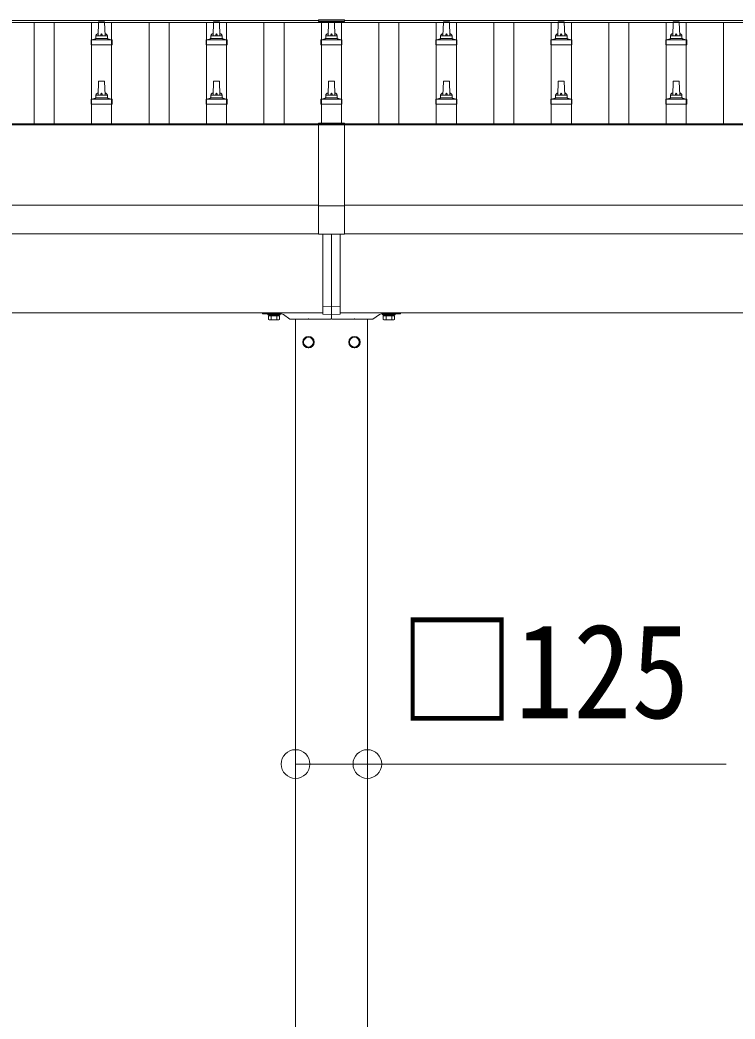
# Model space of a CAD drawing. Units: millimetres at full size, sheet at 1:50; details may follow other scales. Extents: x -14053 to 14053, y -9700 to 9700.
# Drawn here: x -7097 to -5853, y -722 to 1018 of the extents above; entities that cross this region are included whole.
import ezdxf
from ezdxf.enums import TextEntityAlignment as Align

# ---------------------------------------------------------------- set-up
doc = ezdxf.new("R2010")
doc.units = ezdxf.units.MM
doc.header["$LTSCALE"] = 50
doc.header["$PDMODE"] = 32
doc.header["$PDSIZE"] = 50
for name, color, linetype, lineweight in [('0-2_TEXT1', 4, 'Continuous', 9), ('0-5_ELV2', 5, 'Continuous', 5), ('0-8_TABLE1', 6, 'Continuous', 9)]:
    doc.layers.add(name, color=color, linetype=linetype, lineweight=lineweight)
doc.styles.add('ＭＳ ゴシック', font='')
doc.styles.get('ＭＳ ゴシック').set_extended_font_data('MS Gothic')

msp = doc.modelspace()

# ---------------------------------------------------------------- linework, layer by layer
at = {"layer": '0-2_TEXT1'}
for p, q in [((-11977.97, 1017.29), (-6577.47, 1017.29)), ((-11977.97, 1013.7), (-6554.97, 1013.7)), ((-6532.47, 1018.29), (-6577.47, 1018.29)), ((-6577.47, 1018.29), (-6577.47, 1015.44)), ((-6532.47, 1016.44), (-6577.47, 1016.44)), ((-6532.47, 1015.44), (-6577.47, 1015.44)), ((-3531.97, 1013.7), (-6554.97, 1013.7)), ((-6532.47, 1018.29), (-6532.47, 1015.44)), ((-3531.97, 1017.29), (-6532.47, 1017.29)), ((-11975.97, 837.68), (-6577.47, 837.68)), ((-11975.97, 835.79), (-6554.97, 835.79)), ((-6532.47, 838.64), (-6577.47, 838.64)), ((-6577.47, 838.64), (-6577.47, 645.06)), ((-6532.47, 836.76), (-6577.47, 836.76)), ((-3533.97, 835.79), (-6575.97, 835.79)), ((-6532.47, 838.64), (-6532.47, 645.06)), ((-3533.97, 837.68), (-6532.47, 837.68)), ((-6577.47, 695.9), (-11975.97, 695.9)), ((-6577.47, 694.37), (-6532.47, 694.37)), ((-6532.47, 695.9), (-3533.97, 695.9)), ((-11975.97, 646.08), (-6577.47, 646.08)), ((-6577.47, 645.06), (-6532.47, 645.06)), ((-6569.97, 518.52), (-6569.97, 645.06)), ((-6554.97, 519.18), (-6554.97, 645.06)), ((-6539.97, 518.52), (-6539.97, 645.06)), ((-3533.97, 646.08), (-6532.47, 646.08)), ((-6569.97, 508.18), (-11850.97, 508.18)), ((-6674.97, 508.18), (-6674.97, 507.18)), ((-6673.97, 506.18), (-6655.64, 506.18)), ((-6665.97, 504.58), (-6665.97, 506.18)), ((-6665.97, 506.18), (-6643.97, 506.18)), ((-6654.3, 506.18), (-6641.84, 506.18)), ((-6643.97, 506.18), (-6643.97, 504.58)), ((-6638.43, 505.11), (-6627.23, 497.35)), ((-6569.97, 518.52), (-6554.97, 519.18)), ((-6569.97, 505.83), (-6569.97, 518.52)), ((-6554.97, 498.18), (-6554.97, 508.18)), ((-6539.97, 505.83), (-6554.97, 505.18)), ((-6539.97, 508.18), (-3658.97, 508.18)), ((-6471.51, 505.11), (-6482.71, 497.35)), ((-6455.64, 506.18), (-6468.09, 506.18)), ((-6465.97, 506.18), (-6465.97, 504.58)), ((-6443.97, 506.18), (-6465.97, 506.18)), ((-6435.97, 506.18), (-6454.3, 506.18)), ((-6443.97, 504.58), (-6443.97, 506.18)), ((-6434.97, 508.18), (-6434.97, 507.18)), ((-6643.97, 504.58), (-6665.97, 504.58)), ((-6645.15, 502.78), (-6664.78, 502.78)), ((-6664.78, 502.78), (-6664.78, 496.53)), ((-6663.47, 495.78), (-6664.78, 496.53)), ((-6663.57, 504.58), (-6646.37, 504.58)), ((-6663.57, 502.78), (-6663.57, 504.58)), ((-6646.37, 502.78), (-6663.57, 502.78)), ((-6646.47, 495.78), (-6663.47, 495.78)), ((-6659.88, 502.78), (-6659.88, 496.53)), ((-6650.06, 502.78), (-6650.06, 496.53)), ((-6646.47, 495.78), (-6645.15, 496.53)), ((-6646.37, 504.58), (-6646.37, 502.78)), ((-6645.15, 502.78), (-6645.15, 496.53)), ((-6595.64, 497.18), (-6626.66, 497.18)), ((-6617.47, -2346.82), (-6617.47, 497.18)), ((-6555.97, 497.18), (-6594.3, 497.18)), ((-6553.97, 497.18), (-6515.64, 497.18)), ((-6514.3, 497.18), (-6483.28, 497.18)), ((-6492.47, 497.18), (-6492.47, -2346.82)), ((-6465.97, 504.58), (-6443.97, 504.58)), ((-6464.78, 502.78), (-6445.15, 502.78)), ((-6464.78, 502.78), (-6464.78, 496.53)), ((-6463.47, 495.78), (-6464.78, 496.53)), ((-6446.37, 504.58), (-6463.57, 504.58)), ((-6463.57, 504.58), (-6463.57, 502.78)), ((-6463.57, 502.78), (-6446.37, 502.78)), ((-6463.47, 495.78), (-6446.47, 495.78)), ((-6459.88, 502.78), (-6459.88, 496.53)), ((-6450.06, 502.78), (-6450.06, 496.53)), ((-6446.47, 495.78), (-6445.15, 496.53)), ((-6446.37, 502.78), (-6446.37, 504.58)), ((-6445.15, 502.78), (-6445.15, 496.53)), ((-6594.97, 466.99), (-6603.47, 462.08)), ((-6603.47, 462.08), (-6603.47, 452.27)), ((-6586.47, 462.08), (-6594.97, 466.99)), ((-6586.47, 452.27), (-6586.47, 462.08)), ((-6586.37, 457.43), (-6586.47, 457.43)), ((-6586.37, 456.93), (-6586.47, 456.93)), ((-6523.57, 457.43), (-6523.47, 457.43)), ((-6523.57, 456.93), (-6523.47, 456.93)), ((-6523.47, 462.08), (-6514.97, 466.99)), ((-6523.47, 452.27), (-6523.47, 462.08)), ((-6514.97, 466.99), (-6506.47, 462.08)), ((-6506.47, 462.08), (-6506.47, 452.27)), ((-6603.47, 452.27), (-6594.97, 447.36)), ((-6594.97, 447.36), (-6586.47, 452.27)), ((-6514.97, 447.36), (-6523.47, 452.27)), ((-6506.47, 452.27), (-6514.97, 447.36))]:
    msp.add_line(p, q, dxfattribs=at)
for points in [[(-6569.97, 505.83), (-6554.97, 505.18), (-6554.97, 519.18)], [(-6539.97, 505.83), (-6539.97, 518.52), (-6554.97, 519.18)]]:
    msp.add_lwpolyline(points, dxfattribs=at)
for centre, radius in [((-6594.97, 457.18), 10), ((-6594.97, 457.18), 8.5), ((-6514.97, 457.18), 10), ((-6514.97, 457.18), 8.5)]:
    msp.add_circle(centre, radius, dxfattribs=at)
for centre, radius, start, end in [((-6673.97, 507.18), 1, 180, 270), ((-6655.64, 506.38), 0.2, 270, 343.39845), ((-6654.97, 506.18), 0.5, 16.60155, 163.39845), ((-6654.3, 506.38), 0.2, 196.60155, 270), ((-6641.84, 500.18), 6, 55.30485, 90), ((-6468.09, 500.18), 6, 90, 124.69515), ((-6455.64, 506.38), 0.2, 270, 343.39845), ((-6454.97, 506.18), 0.5, 16.60155, 163.39845), ((-6454.3, 506.38), 0.2, 196.60155, 270), ((-6435.97, 507.18), 1, 270, 0), ((-6662.33, 500.12), 4.34, 235.61575, 304.38425), ((-6654.97, 512.02), 16.24, 252.41205, 287.58795), ((-6647.61, 500.12), 4.34, 235.61575, 304.38425), ((-6626.66, 498.18), 1, 235.30485, 270), ((-6595.64, 497.38), 0.2, 270, 343.39845), ((-6594.97, 497.18), 0.5, 16.60155, 163.39845), ((-6594.3, 497.38), 0.2, 196.60155, 270), ((-6555.97, 498.18), 1, 270, 0), ((-6553.97, 498.18), 1, 180, 270), ((-6515.64, 497.38), 0.2, 270, 343.39845), ((-6514.97, 497.18), 0.5, 16.60155, 163.39845), ((-6514.3, 497.38), 0.2, 196.60155, 270), ((-6483.28, 498.18), 1, 270, 304.69515), ((-6462.33, 500.12), 4.34, 235.61575, 304.38425), ((-6454.97, 512.02), 16.24, 252.41205, 287.58795), ((-6447.61, 500.12), 4.34, 235.61575, 304.38425), ((-6594.97, 457.18), 8.6, 171.25399, 188.74601), ((-6594.97, 457.18), 8.6, 111.25399, 128.74601), ((-6594.97, 457.18), 8.6, 51.25399, 68.74601), ((-6594.97, 457.18), 8.6, 1.66581, 8.74601), ((-6594.97, 457.18), 8.6, 351.25399, 358.33419), ((-6514.97, 457.18), 8.6, 171.25399, 178.33419), ((-6514.97, 457.18), 8.6, 181.66581, 188.74601), ((-6514.97, 457.18), 8.6, 111.25399, 128.74601), ((-6514.97, 457.18), 8.6, 51.25399, 68.74601), ((-6514.97, 457.18), 8.6, 351.25399, 8.74601), ((-6594.97, 457.18), 8.6, 231.25399, 248.74601), ((-6594.97, 457.18), 8.6, 291.25399, 308.74601), ((-6514.97, 457.18), 8.6, 231.25399, 248.74601), ((-6514.97, 457.18), 8.6, 291.25399, 308.74601)]:
    msp.add_arc(centre, radius, start, end, dxfattribs=at)
at = {"layer": '0-5_ELV2', "color": 4, "lineweight": 9}
for p, q in [((-7072.47, 837.68), (-7072.47, 1013.7)), ((-7037.47, 837.68), (-7037.47, 1013.7)), ((-6972.47, 837.68), (-6972.47, 1013.7)), ((-6937.47, 837.68), (-6937.47, 1013.7)), ((-6872.47, 837.68), (-6872.47, 1013.7)), ((-6837.47, 837.68), (-6837.47, 1013.7)), ((-6772.47, 837.68), (-6772.47, 1013.7)), ((-6737.47, 837.68), (-6737.47, 1013.7)), ((-6672.47, 837.68), (-6672.47, 1013.7)), ((-6637.47, 837.68), (-6637.47, 1013.7)), ((-6572.47, 838.64), (-6572.47, 1013.7)), ((-6537.47, 838.64), (-6537.47, 1013.7)), ((-6472.47, 837.68), (-6472.47, 1013.7)), ((-6437.47, 837.68), (-6437.47, 1013.7)), ((-6372.47, 837.68), (-6372.47, 1013.7)), ((-6337.47, 837.68), (-6337.47, 1013.7)), ((-6272.47, 837.68), (-6272.47, 1013.7)), ((-6237.47, 837.68), (-6237.47, 1013.7)), ((-6172.47, 837.68), (-6172.47, 1013.7)), ((-6137.47, 837.68), (-6137.47, 1013.7)), ((-6072.47, 837.68), (-6072.47, 1013.7)), ((-6037.47, 837.68), (-6037.47, 1013.7)), ((-5972.47, 837.68), (-5972.47, 1013.7)), ((-5937.47, 837.68), (-5937.47, 1013.7)), ((-5872.47, 837.68), (-5872.47, 1013.7))]:
    msp.add_line(p, q, dxfattribs=at)
at = {"layer": '0-5_ELV2'}
for p, q in [((-6960.97, 990.77), (-6960.24, 1014.29)), ((-6959.24, 1015.27), (-6950.7, 1015.27)), ((-6949.7, 1014.29), (-6948.97, 990.77)), ((-6760.97, 990.77), (-6760.24, 1014.29)), ((-6759.24, 1015.27), (-6750.7, 1015.27)), ((-6749.7, 1014.29), (-6748.97, 990.77)), ((-6560.97, 990.77), (-6560.24, 1014.29)), ((-6559.24, 1015.27), (-6550.7, 1015.27)), ((-6554.97, 1015.44), (-6554.97, 1013.7)), ((-6549.7, 1014.29), (-6548.97, 990.77)), ((-6360.24, 1014.29), (-6360.97, 990.77)), ((-6350.7, 1015.27), (-6359.24, 1015.27)), ((-6348.97, 990.77), (-6349.7, 1014.29)), ((-6160.24, 1014.29), (-6160.97, 990.77)), ((-6150.7, 1015.27), (-6159.24, 1015.27)), ((-6148.97, 990.77), (-6149.7, 1014.29)), ((-5960.24, 1014.29), (-5960.97, 990.77)), ((-5950.7, 1015.27), (-5959.24, 1015.27)), ((-5948.97, 990.77), (-5949.7, 1014.29)), ((-6973.22, 975.27), (-6973.22, 982.98)), ((-6936.72, 975.27), (-6973.22, 975.27)), ((-6972.84, 983.77), (-6937.1, 983.77)), ((-6972.45, 983.96), (-6965.73, 985.58)), ((-6965.35, 985.77), (-6944.59, 985.77)), ((-6964.97, 986.56), (-6964.97, 990.77)), ((-6963.97, 990.77), (-6945.97, 990.77)), ((-6944.97, 986.56), (-6944.97, 990.77)), ((-6937.48, 983.96), (-6944.2, 985.58)), ((-6936.72, 975.27), (-6936.72, 982.98)), ((-6773.22, 975.27), (-6773.22, 982.98)), ((-6736.72, 975.27), (-6773.22, 975.27)), ((-6772.84, 983.77), (-6737.1, 983.77)), ((-6772.45, 983.96), (-6765.73, 985.58)), ((-6765.35, 985.77), (-6744.59, 985.77)), ((-6764.97, 986.56), (-6764.97, 990.77)), ((-6763.97, 990.77), (-6745.97, 990.77)), ((-6744.97, 986.56), (-6744.97, 990.77)), ((-6737.48, 983.96), (-6744.2, 985.58)), ((-6736.72, 975.27), (-6736.72, 982.98)), ((-6573.22, 975.27), (-6573.22, 982.98)), ((-6536.72, 975.27), (-6573.22, 975.27)), ((-6572.84, 983.77), (-6537.1, 983.77)), ((-6572.45, 983.96), (-6565.73, 985.58)), ((-6565.35, 985.77), (-6544.59, 985.77)), ((-6564.97, 986.56), (-6564.97, 990.77)), ((-6563.97, 990.77), (-6545.97, 990.77)), ((-6544.97, 986.56), (-6544.97, 990.77)), ((-6537.48, 983.96), (-6544.2, 985.58)), ((-6536.72, 975.27), (-6536.72, 982.98)), ((-6373.22, 975.27), (-6373.22, 982.98)), ((-6373.22, 975.27), (-6336.72, 975.27)), ((-6337.1, 983.77), (-6372.84, 983.77)), ((-6372.45, 983.96), (-6365.73, 985.58)), ((-6344.59, 985.77), (-6365.35, 985.77)), ((-6364.97, 986.56), (-6364.97, 990.77)), ((-6345.97, 990.77), (-6363.97, 990.77)), ((-6344.97, 986.56), (-6344.97, 990.77)), ((-6337.48, 983.96), (-6344.2, 985.58)), ((-6336.72, 975.27), (-6336.72, 982.98)), ((-6173.22, 975.27), (-6173.22, 982.98)), ((-6173.22, 975.27), (-6136.72, 975.27)), ((-6137.1, 983.77), (-6172.84, 983.77)), ((-6172.45, 983.96), (-6165.73, 985.58)), ((-6144.59, 985.77), (-6165.35, 985.77)), ((-6164.97, 986.56), (-6164.97, 990.77)), ((-6145.97, 990.77), (-6163.97, 990.77)), ((-6144.97, 986.56), (-6144.97, 990.77)), ((-6137.48, 983.96), (-6144.2, 985.58)), ((-6136.72, 975.27), (-6136.72, 982.98)), ((-5973.22, 975.27), (-5973.22, 982.98)), ((-5973.22, 975.27), (-5936.72, 975.27)), ((-5937.1, 983.77), (-5972.84, 983.77)), ((-5972.45, 983.96), (-5965.73, 985.58)), ((-5944.59, 985.77), (-5965.35, 985.77)), ((-5964.97, 986.56), (-5964.97, 990.77)), ((-5945.97, 990.77), (-5963.97, 990.77)), ((-5944.97, 986.56), (-5944.97, 990.77)), ((-5937.48, 983.96), (-5944.2, 985.58)), ((-5936.72, 975.27), (-5936.72, 982.98)), ((-6960.97, 887.44), (-6960.24, 910.96)), ((-6959.24, 911.94), (-6950.7, 911.94)), ((-6949.7, 910.96), (-6948.97, 887.44)), ((-6760.97, 887.44), (-6760.24, 910.96)), ((-6759.24, 911.94), (-6750.7, 911.94)), ((-6749.7, 910.96), (-6748.97, 887.44)), ((-6560.97, 887.44), (-6560.24, 910.96)), ((-6559.24, 911.94), (-6550.7, 911.94)), ((-6549.7, 910.96), (-6548.97, 887.44)), ((-6360.24, 910.96), (-6360.97, 887.44)), ((-6350.7, 911.94), (-6359.24, 911.94)), ((-6348.97, 887.44), (-6349.7, 910.96)), ((-6160.24, 910.96), (-6160.97, 887.44)), ((-6150.7, 911.94), (-6159.24, 911.94)), ((-6148.97, 887.44), (-6149.7, 910.96)), ((-5960.24, 910.96), (-5960.97, 887.44)), ((-5950.7, 911.94), (-5959.24, 911.94)), ((-5948.97, 887.44), (-5949.7, 910.96)), ((-6973.22, 871.94), (-6973.22, 879.65)), ((-6936.72, 871.94), (-6973.22, 871.94)), ((-6972.84, 880.44), (-6937.1, 880.44)), ((-6972.45, 880.62), (-6965.73, 882.25)), ((-6965.35, 882.44), (-6944.59, 882.44)), ((-6964.97, 883.22), (-6964.97, 887.44)), ((-6963.97, 887.44), (-6945.97, 887.44)), ((-6944.97, 883.22), (-6944.97, 887.44)), ((-6937.48, 880.62), (-6944.2, 882.25)), ((-6936.72, 871.94), (-6936.72, 879.65)), ((-6773.22, 871.94), (-6773.22, 879.65)), ((-6736.72, 871.94), (-6773.22, 871.94)), ((-6772.84, 880.44), (-6737.1, 880.44)), ((-6772.45, 880.62), (-6765.73, 882.25)), ((-6765.35, 882.44), (-6744.59, 882.44)), ((-6764.97, 883.22), (-6764.97, 887.44)), ((-6763.97, 887.44), (-6745.97, 887.44)), ((-6744.97, 883.22), (-6744.97, 887.44)), ((-6737.48, 880.62), (-6744.2, 882.25)), ((-6736.72, 871.94), (-6736.72, 879.65)), ((-6573.22, 871.94), (-6573.22, 879.65)), ((-6536.72, 871.94), (-6573.22, 871.94)), ((-6572.84, 880.44), (-6537.1, 880.44)), ((-6572.45, 880.62), (-6565.73, 882.25)), ((-6565.35, 882.44), (-6544.59, 882.44)), ((-6564.97, 883.22), (-6564.97, 887.44)), ((-6563.97, 887.44), (-6545.97, 887.44)), ((-6544.97, 883.22), (-6544.97, 887.44)), ((-6537.48, 880.62), (-6544.2, 882.25)), ((-6536.72, 871.94), (-6536.72, 879.65)), ((-6373.22, 871.94), (-6373.22, 879.65)), ((-6373.22, 871.94), (-6336.72, 871.94)), ((-6337.1, 880.44), (-6372.84, 880.44)), ((-6372.45, 880.62), (-6365.73, 882.25)), ((-6344.59, 882.44), (-6365.35, 882.44)), ((-6364.97, 883.22), (-6364.97, 887.44)), ((-6345.97, 887.44), (-6363.97, 887.44)), ((-6344.97, 883.22), (-6344.97, 887.44)), ((-6337.48, 880.62), (-6344.2, 882.25)), ((-6336.72, 871.94), (-6336.72, 879.65)), ((-6173.22, 871.94), (-6173.22, 879.65)), ((-6173.22, 871.94), (-6136.72, 871.94)), ((-6137.1, 880.44), (-6172.84, 880.44)), ((-6172.45, 880.62), (-6165.73, 882.25)), ((-6144.59, 882.44), (-6165.35, 882.44)), ((-6164.97, 883.22), (-6164.97, 887.44)), ((-6145.97, 887.44), (-6163.97, 887.44)), ((-6144.97, 883.22), (-6144.97, 887.44)), ((-6137.48, 880.62), (-6144.2, 882.25)), ((-6136.72, 871.94), (-6136.72, 879.65)), ((-5973.22, 871.94), (-5973.22, 879.65)), ((-5973.22, 871.94), (-5936.72, 871.94)), ((-5937.1, 880.44), (-5972.84, 880.44)), ((-5972.45, 880.62), (-5965.73, 882.25)), ((-5944.59, 882.44), (-5965.35, 882.44)), ((-5964.97, 883.22), (-5964.97, 887.44)), ((-5945.97, 887.44), (-5963.97, 887.44)), ((-5944.97, 883.22), (-5944.97, 887.44)), ((-5937.48, 880.62), (-5944.2, 882.25)), ((-5936.72, 871.94), (-5936.72, 879.65))]:
    msp.add_line(p, q, dxfattribs=at)
for centre, radius, start, end in [((-6959.24, 1014.27), 1, 90, 178.60509), ((-6950.7, 1014.27), 1, 1.39491, 90), ((-6759.24, 1014.27), 1, 90, 178.60509), ((-6750.7, 1014.27), 1, 1.39491, 90), ((-6559.24, 1014.27), 1, 90, 178.60509), ((-6550.7, 1014.27), 1, 1.39491, 90), ((-6359.24, 1014.27), 1, 90, 178.60509), ((-6350.7, 1014.27), 1, 1.39491, 90), ((-6159.24, 1014.27), 1, 90, 178.60509), ((-6150.7, 1014.27), 1, 1.39491, 90), ((-5959.24, 1014.27), 1, 90, 178.60509), ((-5950.7, 1014.27), 1, 1.39491, 90), ((-6960.88, 990.14), 4.13, 90, 171.17633), ((-6951.64, 990.77), 4.83, 133.60282, 180), ((-6958.3, 990.77), 4.83, 0, 46.39718), ((-6949.05, 990.14), 4.13, 8.82367, 90), ((-6760.88, 990.14), 4.13, 90, 171.17633), ((-6751.64, 990.77), 4.83, 133.60282, 180), ((-6758.3, 990.77), 4.83, 0, 46.39718), ((-6749.05, 990.14), 4.13, 8.82367, 90), ((-6560.88, 990.14), 4.13, 90, 171.17633), ((-6551.64, 990.77), 4.83, 133.60282, 180), ((-6558.3, 990.77), 4.83, 0, 46.39718), ((-6549.05, 990.14), 4.13, 8.82367, 90), ((-6360.88, 990.14), 4.13, 90, 171.17633), ((-6351.64, 990.77), 4.83, 133.60282, 180), ((-6358.3, 990.77), 4.83, 0, 46.39718), ((-6349.05, 990.14), 4.13, 8.82367, 90), ((-6160.88, 990.14), 4.13, 90, 171.17633), ((-6151.64, 990.77), 4.83, 133.60282, 180), ((-6158.3, 990.77), 4.83, 0, 46.39718), ((-6149.05, 990.14), 4.13, 8.82367, 90), ((-5960.88, 990.14), 4.13, 90, 171.17633), ((-5951.64, 990.77), 4.83, 133.60282, 180), ((-5958.3, 990.77), 4.83, 0, 46.39718), ((-5949.05, 990.14), 4.13, 8.82367, 90), ((-6972.22, 982.98), 1, 103.62699, 180), ((-6965.97, 986.56), 1, 283.62699, 0), ((-6963.97, 989.77), 1, 90, 180), ((-6945.97, 989.77), 1, 0, 90), ((-6943.97, 986.56), 1, 180, 256.37301), ((-6937.72, 982.98), 1, 0, 76.37301), ((-6772.22, 982.98), 1, 103.62699, 180), ((-6765.97, 986.56), 1, 283.62699, 0), ((-6763.97, 989.77), 1, 90, 180), ((-6745.97, 989.77), 1, 0, 90), ((-6743.97, 986.56), 1, 180, 256.37301), ((-6737.72, 982.98), 1, 0, 76.37301), ((-6572.22, 982.98), 1, 103.62699, 180), ((-6565.97, 986.56), 1, 283.62699, 0), ((-6563.97, 989.77), 1, 90, 180), ((-6545.97, 989.77), 1, 0, 90), ((-6543.97, 986.56), 1, 180, 256.37301), ((-6537.72, 982.98), 1, 0, 76.37301), ((-6372.22, 982.98), 1, 103.62699, 180), ((-6365.97, 986.56), 1, 283.62699, 0), ((-6363.97, 989.77), 1, 90, 180), ((-6345.97, 989.77), 1, 0, 90), ((-6343.97, 986.56), 1, 180, 256.37301), ((-6337.72, 982.98), 1, 0, 76.37301), ((-6172.22, 982.98), 1, 103.62699, 180), ((-6165.97, 986.56), 1, 283.62699, 0), ((-6163.97, 989.77), 1, 90, 180), ((-6145.97, 989.77), 1, 0, 90), ((-6143.97, 986.56), 1, 180, 256.37301), ((-6137.72, 982.98), 1, 0, 76.37301), ((-5972.22, 982.98), 1, 103.62699, 180), ((-5965.97, 986.56), 1, 283.62699, 0), ((-5963.97, 989.77), 1, 90, 180), ((-5945.97, 989.77), 1, 0, 90), ((-5943.97, 986.56), 1, 180, 256.37301), ((-5937.72, 982.98), 1, 0, 76.37301), ((-6959.24, 910.94), 1, 90, 178.60509), ((-6950.7, 910.94), 1, 1.39491, 90), ((-6759.24, 910.94), 1, 90, 178.60509), ((-6750.7, 910.94), 1, 1.39491, 90), ((-6559.24, 910.94), 1, 90, 178.60509), ((-6550.7, 910.94), 1, 1.39491, 90), ((-6359.24, 910.94), 1, 90, 178.60509), ((-6350.7, 910.94), 1, 1.39491, 90), ((-6159.24, 910.94), 1, 90, 178.60509), ((-6150.7, 910.94), 1, 1.39491, 90), ((-5959.24, 910.94), 1, 90, 178.60509), ((-5950.7, 910.94), 1, 1.39491, 90), ((-6960.88, 886.8), 4.13, 90, 171.17633), ((-6951.64, 887.44), 4.83, 133.60282, 180), ((-6958.3, 887.44), 4.83, 0, 46.39718), ((-6949.05, 886.8), 4.13, 8.82367, 90), ((-6760.88, 886.8), 4.13, 90, 171.17633), ((-6751.64, 887.44), 4.83, 133.60282, 180), ((-6758.3, 887.44), 4.83, 0, 46.39718), ((-6749.05, 886.8), 4.13, 8.82367, 90), ((-6560.88, 886.8), 4.13, 90, 171.17633), ((-6551.64, 887.44), 4.83, 133.60282, 180), ((-6558.3, 887.44), 4.83, 0, 46.39718), ((-6549.05, 886.8), 4.13, 8.82367, 90), ((-6360.88, 886.8), 4.13, 90, 171.17633), ((-6351.64, 887.44), 4.83, 133.60282, 180), ((-6358.3, 887.44), 4.83, 0, 46.39718), ((-6349.05, 886.8), 4.13, 8.82367, 90), ((-6160.88, 886.8), 4.13, 90, 171.17633), ((-6151.64, 887.44), 4.83, 133.60282, 180), ((-6158.3, 887.44), 4.83, 0, 46.39718), ((-6149.05, 886.8), 4.13, 8.82367, 90), ((-5960.88, 886.8), 4.13, 90, 171.17633), ((-5951.64, 887.44), 4.83, 133.60282, 180), ((-5958.3, 887.44), 4.83, 0, 46.39718), ((-5949.05, 886.8), 4.13, 8.82367, 90), ((-6972.22, 879.65), 1, 103.62699, 180), ((-6965.97, 883.22), 1, 283.62699, 0), ((-6963.97, 886.44), 1, 90, 180), ((-6945.97, 886.44), 1, 0, 90), ((-6943.97, 883.22), 1, 180, 256.37301), ((-6937.72, 879.65), 1, 0, 76.37301), ((-6772.22, 879.65), 1, 103.62699, 180), ((-6765.97, 883.22), 1, 283.62699, 0), ((-6763.97, 886.44), 1, 90, 180), ((-6745.97, 886.44), 1, 0, 90), ((-6743.97, 883.22), 1, 180, 256.37301), ((-6737.72, 879.65), 1, 0, 76.37301), ((-6572.22, 879.65), 1, 103.62699, 180), ((-6565.97, 883.22), 1, 283.62699, 0), ((-6563.97, 886.44), 1, 90, 180), ((-6545.97, 886.44), 1, 0, 90), ((-6543.97, 883.22), 1, 180, 256.37301), ((-6537.72, 879.65), 1, 0, 76.37301), ((-6372.22, 879.65), 1, 103.62699, 180), ((-6365.97, 883.22), 1, 283.62699, 0), ((-6363.97, 886.44), 1, 90, 180), ((-6345.97, 886.44), 1, 0, 90), ((-6343.97, 883.22), 1, 180, 256.37301), ((-6337.72, 879.65), 1, 0, 76.37301), ((-6172.22, 879.65), 1, 103.62699, 180), ((-6165.97, 883.22), 1, 283.62699, 0), ((-6163.97, 886.44), 1, 90, 180), ((-6145.97, 886.44), 1, 0, 90), ((-6143.97, 883.22), 1, 180, 256.37301), ((-6137.72, 879.65), 1, 0, 76.37301), ((-5972.22, 879.65), 1, 103.62699, 180), ((-5965.97, 883.22), 1, 283.62699, 0), ((-5963.97, 886.44), 1, 90, 180), ((-5945.97, 886.44), 1, 0, 90), ((-5943.97, 883.22), 1, 180, 256.37301), ((-5937.72, 879.65), 1, 0, 76.37301)]:
    msp.add_arc(centre, radius, start, end, dxfattribs=at)
at = {"layer": '0-8_TABLE1'}
for p in [(-6617.47, -277.75), (-6492.47, -277.75)]:
    msp.add_line(p, (-5867.9, -277.75), dxfattribs=at)
for p in [(-6617.47, -277.75), (-6492.47, -277.75)]:
    msp.add_point(p, dxfattribs=at)

# ---------------------------------------------------------------- texts
at = {"layer": '0-8_TABLE1', "color": 7, "style": 'ＭＳ ゴシック', "width": 0.9}
msp.add_text('□125', height=165, dxfattribs=at).set_placement((-6437.64, -247.4), align=Align.BOTTOM_LEFT)

doc.saveas('drawing.dxf')
